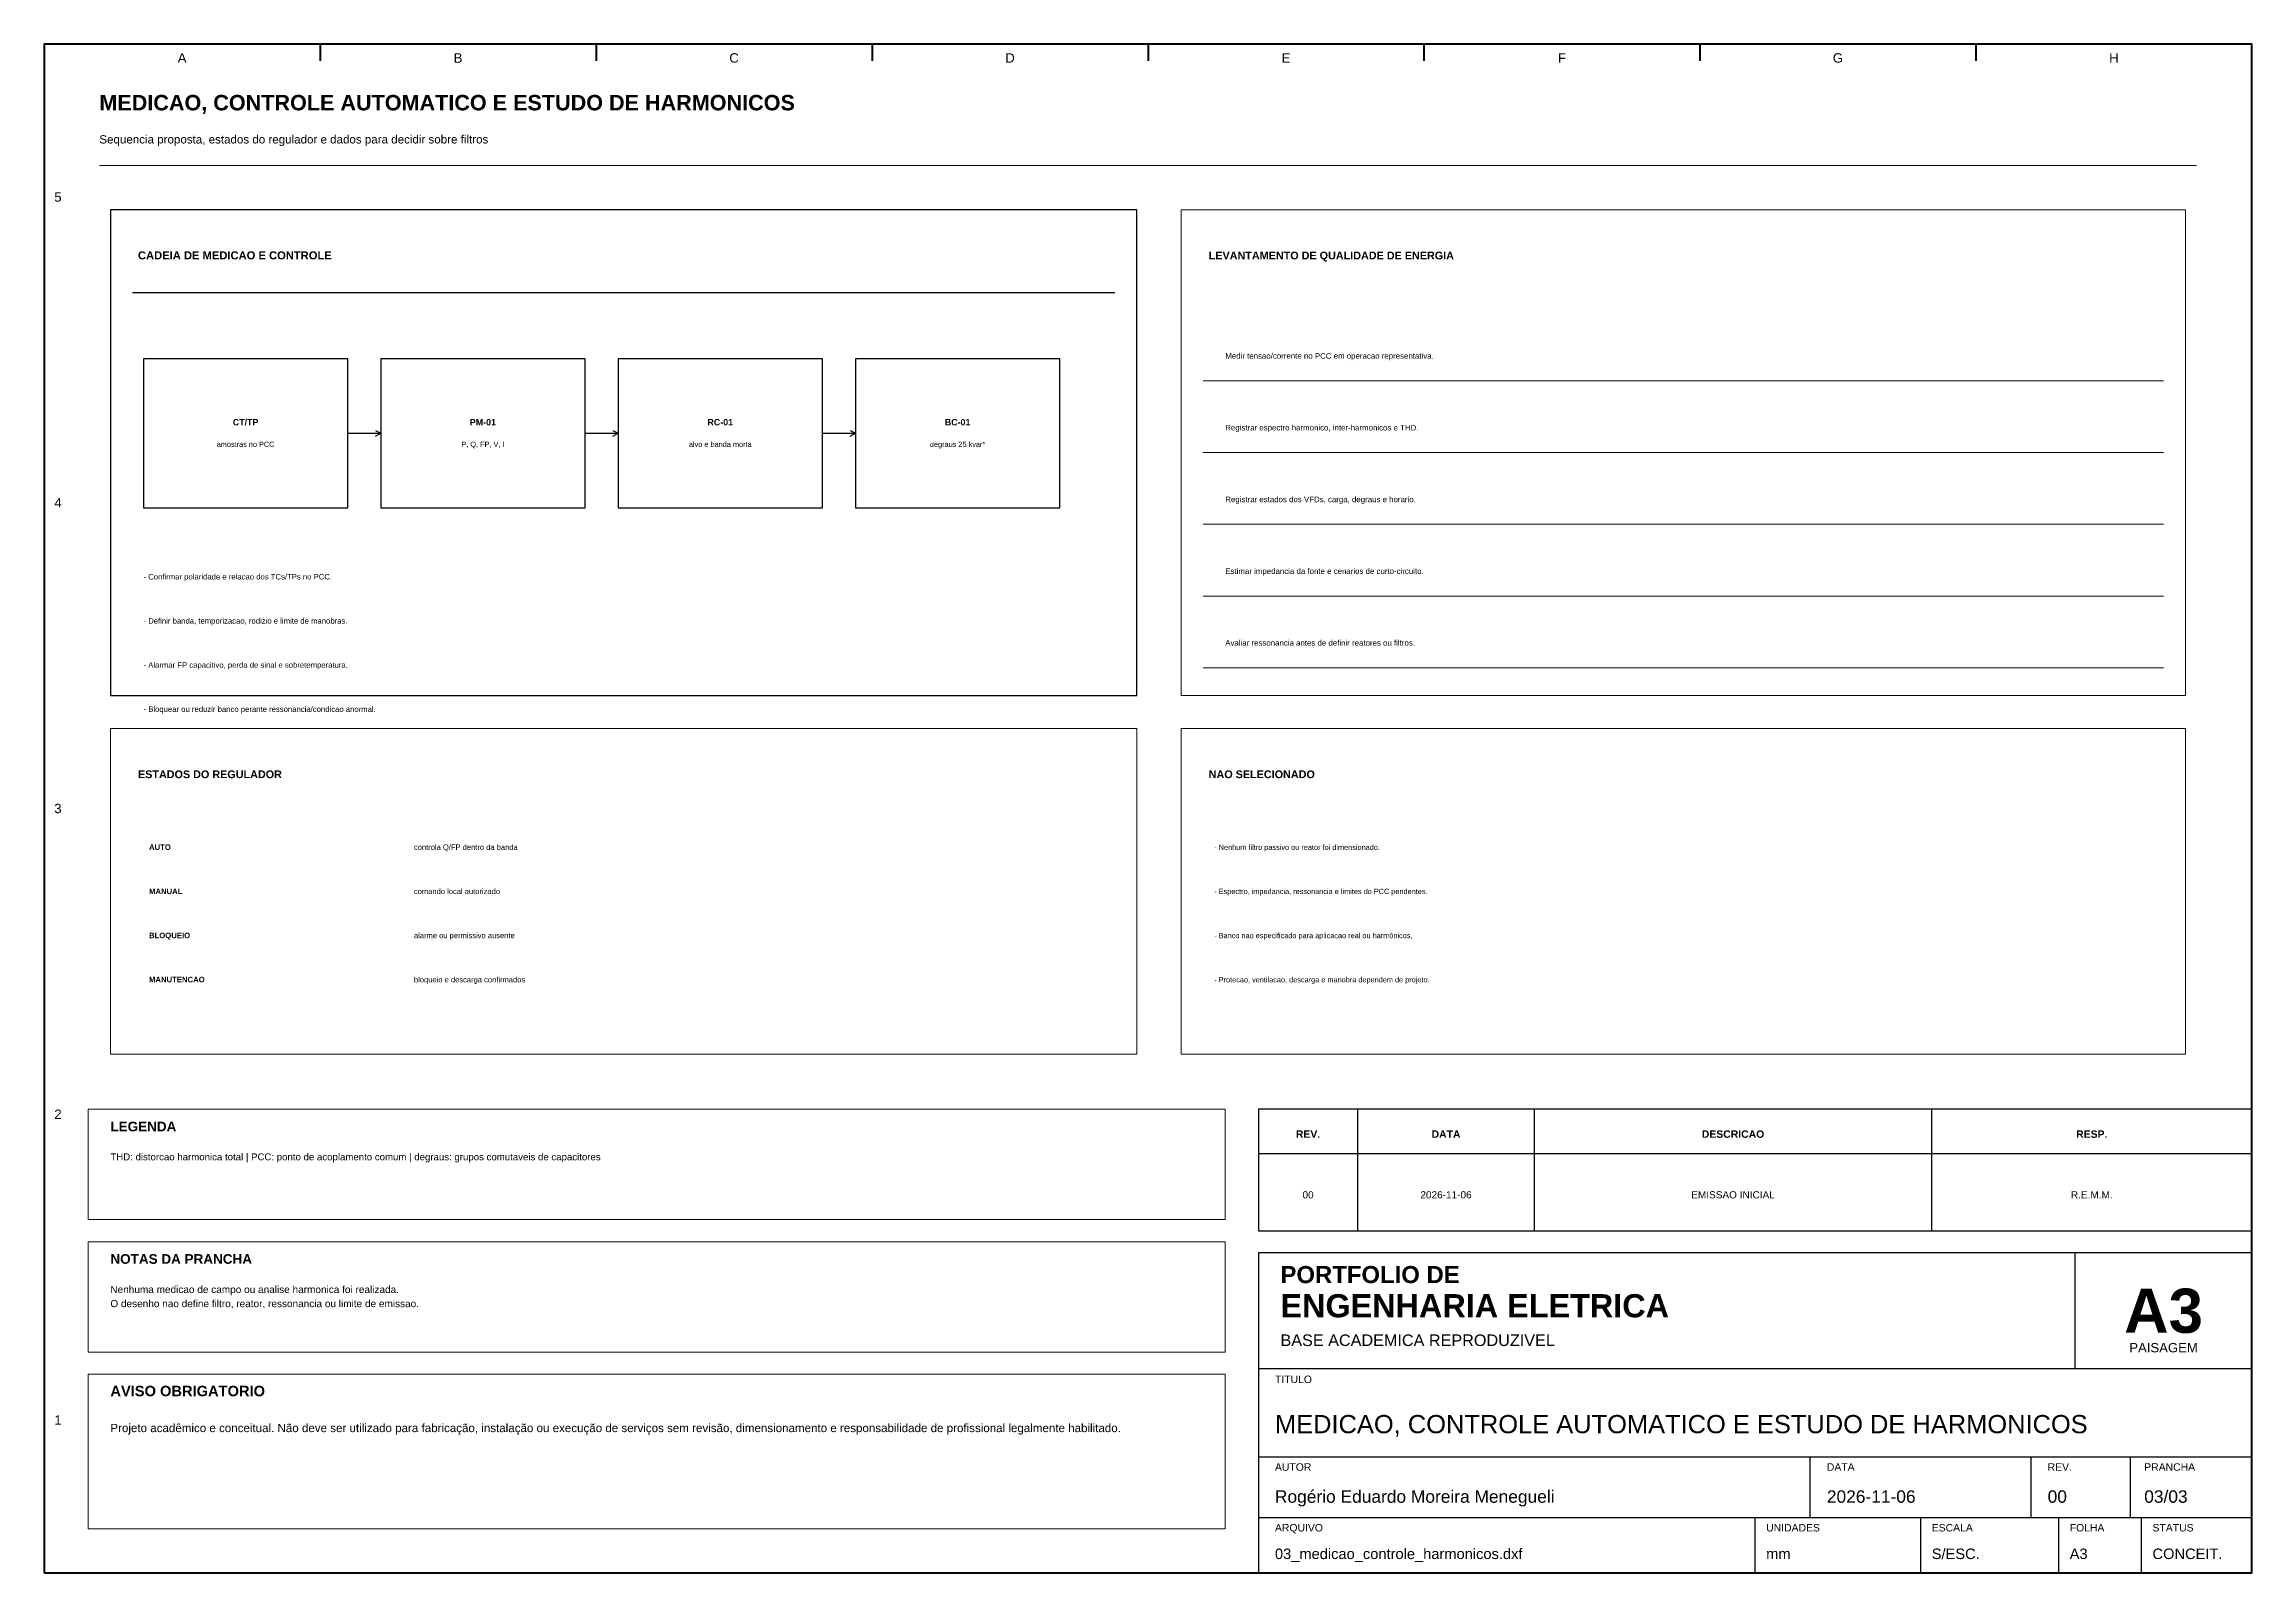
# Model space of a CAD drawing. Header units: millimetres. Extents: x 10 to 410, y 10 to 287.
import ezdxf
from ezdxf.enums import TextEntityAlignment as Align

# ---------------------------------------------------------------- set-up
doc = ezdxf.new("R2010")
doc.units = ezdxf.units.MM
for name, color, linetype, lineweight in [('00_MOLDURA', 7, 'CONTINUOUS', 50), ('01_CARIMBO', 7, 'CONTINUOUS', 25), ('02_TEXTO', 7, 'CONTINUOUS', 18), ('03_COTAS', 4, 'CONTINUOUS', 18), ('06_COMANDO', 3, 'CONTINUOUS', 25), ('07_INSTRUMENTACAO', 6, 'CONTINUOUS', 25), ('12_LEGENDA', 7, 'CONTINUOUS', 18), ('13_NOTAS', 7, 'CONTINUOUS', 18)]:
    doc.layers.add(name, color=color, linetype=linetype, lineweight=lineweight)
doc.styles.add('PORTFOLIO_TEXTO', font='arial.ttf')
doc.styles.add('PORTFOLIO_TITULO', font='arialbd.ttf', dxfattribs={"width": 0.92})

# ---------------------------------------------------------------- blocks, each defined once
blk = doc.blocks.new('CARIMBO_A3')
at = {"layer": '01_CARIMBO'}
for p, q in [((148, 37), (148, 58)), ((0, 37), (180, 37)), ((0, 21), (180, 21)), ((100, 10), (100, 21)), ((140, 10), (140, 21)), ((158, 10), (158, 21)), ((0, 10), (180, 10)), ((90, 0), (90, 10)), ((120, 0), (120, 10)), ((145, 0), (145, 10)), ((160, 0), (160, 10))]:
    blk.add_line(p, q, dxfattribs=at)
blk.add_lwpolyline([(0, 0), (180, 0), (180, 58), (0, 58)], close=True, dxfattribs=at)
at = {"layer": '01_CARIMBO', "style": 'PORTFOLIO_TEXTO'}
for s, p in [('TITULO', (3, 34.4)), ('AUTOR', (3, 18.5)), ('DATA', (103, 18.5)), ('REV.', (143, 18.5)), ('PRANCHA', (160.5, 18.5)), ('ARQUIVO', (3, 7.5)), ('UNIDADES', (92, 7.5)), ('ESCALA', (122, 7.5)), ('FOLHA', (147, 7.5)), ('STATUS', (162, 7.5))]:
    blk.add_text(s, height=1.35, dxfattribs=at).set_placement(p)
at = {"layer": '02_TEXTO'}
for s, height, style, p in [('PORTFOLIO DE', 3.1, 'PORTFOLIO_TITULO', (4, 52.5)), ('ENGENHARIA ELETRICA', 4.2, 'PORTFOLIO_TITULO', (4, 46.3)), ('BASE ACADEMICA REPRODUZIVEL', 2.1, 'PORTFOLIO_TEXTO', (4, 41.1))]:
    blk.add_text(s, height=height, dxfattribs=dict(at, style=style)).set_placement(p)
for s, height, style, p in [('A3', 8, 'PORTFOLIO_TITULO', (164, 47.5)), ('PAISAGEM', 1.7, 'PORTFOLIO_TEXTO', (164, 40.8))]:
    blk.add_text(s, height=height, dxfattribs=dict(at, style=style)).set_placement(p, align=Align.MIDDLE_CENTER)
at = {"layer": '02_TEXTO', "style": 'PORTFOLIO_TEXTO'}
for tag, p, height in [('TITULO', (3, 25.3), 3.3), ('AUTOR', (3, 12.7), 2.25), ('DATA', (103, 12.7), 2.25), ('REVISAO', (143, 12.7), 2.25), ('PRANCHA', (160.5, 12.7), 2.25), ('ARQUIVO', (3, 2.5), 1.9), ('UNIDADES', (92, 2.5), 1.9), ('ESCALA', (122, 2.5), 1.9), ('FOLHA', (147, 2.5), 1.9), ('STATUS', (162, 2.5), 1.9)]:
    blk.add_attdef(tag, p, '', height=height, dxfattribs=at)

msp = doc.modelspace()

# ---------------------------------------------------------------- linework, layer by layer
at = {"layer": '00_MOLDURA'}
for p, q in [((60, 287), (60, 284)), ((110, 287), (110, 284)), ((160, 287), (160, 284)), ((210, 287), (210, 284)), ((260, 287), (260, 284)), ((310, 287), (310, 284)), ((360, 287), (360, 284))]:
    msp.add_line(p, q, dxfattribs=at)
msp.add_lwpolyline([(10, 10), (410, 10), (410, 287), (10, 287)], close=True, dxfattribs=at)
at = {"layer": '01_CARIMBO'}
for p, q in [((248, 72), (248, 94)), ((280, 72), (280, 94)), ((352, 72), (352, 94)), ((230, 86), (410, 86))]:
    msp.add_line(p, q, dxfattribs=at)
msp.add_lwpolyline([(230, 72), (410, 72), (410, 94), (230, 94)], close=True, dxfattribs=at)
at = {"layer": '03_COTAS'}
for p, q in [((20, 265), (400, 265)), ((220, 226), (394, 226)), ((220, 213), (394, 213)), ((220, 200), (394, 200)), ((220, 187), (394, 187)), ((220, 174), (394, 174))]:
    msp.add_line(p, q, dxfattribs=at)
at = {"layer": '06_COMANDO'}
for p, q in [((65, 216.5), (71, 216.5)), ((70.05, 217.02), (71, 216.5)), ((70.05, 215.98), (71, 216.5)), ((108, 216.5), (114, 216.5)), ((113.05, 217.02), (114, 216.5)), ((113.05, 215.98), (114, 216.5)), ((151, 216.5), (157, 216.5)), ((156.05, 217.02), (157, 216.5)), ((156.05, 215.98), (157, 216.5))]:
    msp.add_line(p, q, dxfattribs=at)
at = {"layer": '07_INSTRUMENTACAO'}
msp.add_line((26, 242), (204, 242), dxfattribs=at)
for points in [[(22, 169), (208, 169), (208, 257), (22, 257)], [(28, 203), (65, 203), (65, 230), (28, 230)], [(71, 203), (108, 203), (108, 230), (71, 230)], [(114, 203), (151, 203), (151, 230), (114, 230)], [(157, 203), (194, 203), (194, 230), (157, 230)]]:
    msp.add_lwpolyline(points, close=True, dxfattribs=at)
at = {"layer": '12_LEGENDA'}
for points in [[(216, 169), (398, 169), (398, 257), (216, 257)], [(22, 104), (208, 104), (208, 163), (22, 163)], [(18, 74), (224, 74), (224, 94), (18, 94)]]:
    msp.add_lwpolyline(points, close=True, dxfattribs=at)
at = {"layer": '13_NOTAS'}
for points in [[(216, 104), (398, 104), (398, 163), (216, 163)], [(18, 50), (224, 50), (224, 70), (18, 70)], [(18, 18), (224, 18), (224, 46), (18, 46)]]:
    msp.add_lwpolyline(points, close=True, dxfattribs=at)

# ---------------------------------------------------------------- block references
at = {"layer": '01_CARIMBO'}
msp.add_blockref('CARIMBO_A3', (230, 10), dxfattribs=at).add_auto_attribs({'TITULO': 'MEDICAO, CONTROLE AUTOMATICO E ESTUDO DE HARMONICOS', 'AUTOR': 'Rogério Eduardo Moreira Menegueli', 'DATA': '2026-11-06', 'REVISAO': '00', 'PRANCHA': '03/03', 'ARQUIVO': '03_medicao_controle_harmonicos.dxf', 'UNIDADES': 'mm', 'ESCALA': 'S/ESC.', 'FOLHA': 'A3', 'STATUS': 'CONCEIT.'})

# ---------------------------------------------------------------- texts
at = {"layer": '00_MOLDURA', "style": 'PORTFOLIO_TEXTO'}
for s, p in [('A', (35, 284.5)), ('B', (85, 284.5)), ('C', (135, 284.5)), ('D', (185, 284.5)), ('E', (235, 284.5)), ('F', (285, 284.5)), ('G', (335, 284.5)), ('H', (385, 284.5)), ('5', (12.5, 259.3)), ('4', (12.5, 203.9)), ('3', (12.5, 148.5)), ('2', (12.5, 93.1)), ('1', (12.5, 37.7))]:
    msp.add_text(s, height=1.7, dxfattribs=at).set_placement(p, align=Align.MIDDLE_CENTER)
at = {"layer": '01_CARIMBO', "style": 'PORTFOLIO_TITULO'}
for s, p in [('REV.', (239, 89.5)), ('DATA', (264, 89.5)), ('DESCRICAO', (316, 89.5)), ('RESP.', (381, 89.5))]:
    msp.add_text(s, height=1.35, dxfattribs=at).set_placement(p, align=Align.MIDDLE_CENTER)
at = {"layer": '02_TEXTO'}
for s, height, style, p in [('MEDICAO, CONTROLE AUTOMATICO E ESTUDO DE HARMONICOS', 2.8, 'PORTFOLIO_TITULO', (20, 275)), ('Sequencia proposta, estados do regulador e dados para decidir sobre filtros', 1.5, 'PORTFOLIO_TEXTO', (20, 269)), ('Medir tensao/corrente no PCC em operacao representativa.', 1.02, 'PORTFOLIO_TEXTO', (224, 230)), ('Registrar espectro harmonico, inter-harmonicos e THD.', 1.02, 'PORTFOLIO_TEXTO', (224, 217)), ('Registrar estados dos VFDs, carga, degraus e horario.', 1.02, 'PORTFOLIO_TEXTO', (224, 204)), ('Estimar impedancia da fonte e cenarios de curto-circuito.', 1.02, 'PORTFOLIO_TEXTO', (224, 191)), ('- Confirmar polaridade e relacao dos TCs/TPs no PCC.', 1, 'PORTFOLIO_TEXTO', (28, 190)), ('- Definir banda, temporizacao, rodizio e limite de manobras.', 1, 'PORTFOLIO_TEXTO', (28, 182)), ('Avaliar ressonancia antes de definir reatores ou filtros.', 1.02, 'PORTFOLIO_TEXTO', (224, 178)), ('- Alarmar FP capacitivo, perda de sinal e sobretemperatura.', 1, 'PORTFOLIO_TEXTO', (28, 174)), ('- Bloquear ou reduzir banco perante ressonancia/condicao anormal.', 1, 'PORTFOLIO_TEXTO', (28, 166)), ('controla Q/FP dentro da banda', 0.98, 'PORTFOLIO_TEXTO', (77, 141)), ('- Nenhum filtro passivo ou reator foi dimensionado.', 0.95, 'PORTFOLIO_TEXTO', (222, 141)), ('comando local autorizado', 0.98, 'PORTFOLIO_TEXTO', (77, 133)), ('- Espectro, impedancia, ressonancia e limites do PCC pendentes.', 0.95, 'PORTFOLIO_TEXTO', (222, 133)), ('alarme ou permissivo ausente', 0.98, 'PORTFOLIO_TEXTO', (77, 125)), ('- Banco nao especificado para aplicacao real ou harmônicos.', 0.95, 'PORTFOLIO_TEXTO', (222, 125)), ('bloqueio e descarga confirmados', 0.98, 'PORTFOLIO_TEXTO', (77, 117)), ('- Protecao, ventilacao, descarga e manobra dependem de projeto.', 0.95, 'PORTFOLIO_TEXTO', (222, 117))]:
    msp.add_text(s, height=height, dxfattribs=dict(at, style=style)).set_placement(p)
at = {"layer": '02_TEXTO', "style": 'PORTFOLIO_TEXTO'}
for s, height, p in [('amostras no PCC', 0.95, (46.5, 214.5)), ('P, Q, FP, V, I', 0.95, (89.5, 214.5)), ('alvo e banda morta', 0.95, (132.5, 214.5)), ('degraus 25 kvar*', 0.95, (175.5, 214.5)), ('00', 1.3, (239, 78.5)), ('2026-11-06', 1.3, (264, 78.5)), ('EMISSAO INICIAL', 1.3, (316, 78.5)), ('R.E.M.M.', 1.3, (381, 78.5))]:
    msp.add_text(s, height=height, dxfattribs=at).set_placement(p, align=Align.MIDDLE_CENTER)
at = {"layer": '06_COMANDO', "style": 'PORTFOLIO_TITULO'}
for s, p in [('AUTO', (29, 141)), ('MANUAL', (29, 133)), ('BLOQUEIO', (29, 125)), ('MANUTENCAO', (29, 117))]:
    msp.add_text(s, height=1, dxfattribs=at).set_placement(p)
at = {"layer": '07_INSTRUMENTACAO', "style": 'PORTFOLIO_TITULO'}
msp.add_text('CADEIA DE MEDICAO E CONTROLE', height=1.45, dxfattribs=at).set_placement((27, 248))
for s, p in [('CT/TP', (46.5, 218.5)), ('PM-01', (89.5, 218.5)), ('RC-01', (132.5, 218.5)), ('BC-01', (175.5, 218.5))]:
    msp.add_text(s, height=1.15, dxfattribs=at).set_placement(p, align=Align.MIDDLE_CENTER)
at = {"layer": '12_LEGENDA', "style": 'PORTFOLIO_TITULO'}
for s, height, p in [('LEVANTAMENTO DE QUALIDADE DE ENERGIA', 1.4, (221, 248)), ('ESTADOS DO REGULADOR', 1.4, (27, 154)), ('LEGENDA', 1.75, (22, 90))]:
    msp.add_text(s, height=height, dxfattribs=at).set_placement(p)
at = {"layer": '12_LEGENDA', "insert": (22, 86), "char_height": 1.25, "width": 198, "attachment_point": 1, "line_spacing_factor": 1.18, "style": 'PORTFOLIO_TEXTO'}
msp.add_mtext('THD: distorcao harmonica total | PCC: ponto de acoplamento comum | degraus: grupos comutaveis de capacitores', dxfattribs=at)
at = {"layer": '13_NOTAS', "style": 'PORTFOLIO_TITULO'}
for s, height, p in [('NAO SELECIONADO', 1.4, (221, 154)), ('NOTAS DA PRANCHA', 1.75, (22, 66)), ('AVISO OBRIGATORIO', 1.9, (22, 42))]:
    msp.add_text(s, height=height, dxfattribs=at).set_placement(p)
at = {"layer": '13_NOTAS', "width": 198, "attachment_point": 1, "line_spacing_factor": 1.18, "style": 'PORTFOLIO_TEXTO'}
for s, insert, char_height in [('Nenhuma medicao de campo ou analise harmonica foi realizada.\\PO desenho nao define filtro, reator, ressonancia ou limite de emissao.', (22, 62), 1.3), ('Projeto acadêmico e conceitual. Não deve ser utilizado para fabricação, instalação ou execução de serviços sem revisão, dimensionamento e responsabilidade de profissional legalmente habilitado.', (22, 37), 1.5)]:
    msp.add_mtext(s, dxfattribs=dict(at, insert=insert, char_height=char_height))

doc.saveas('drawing.dxf')
